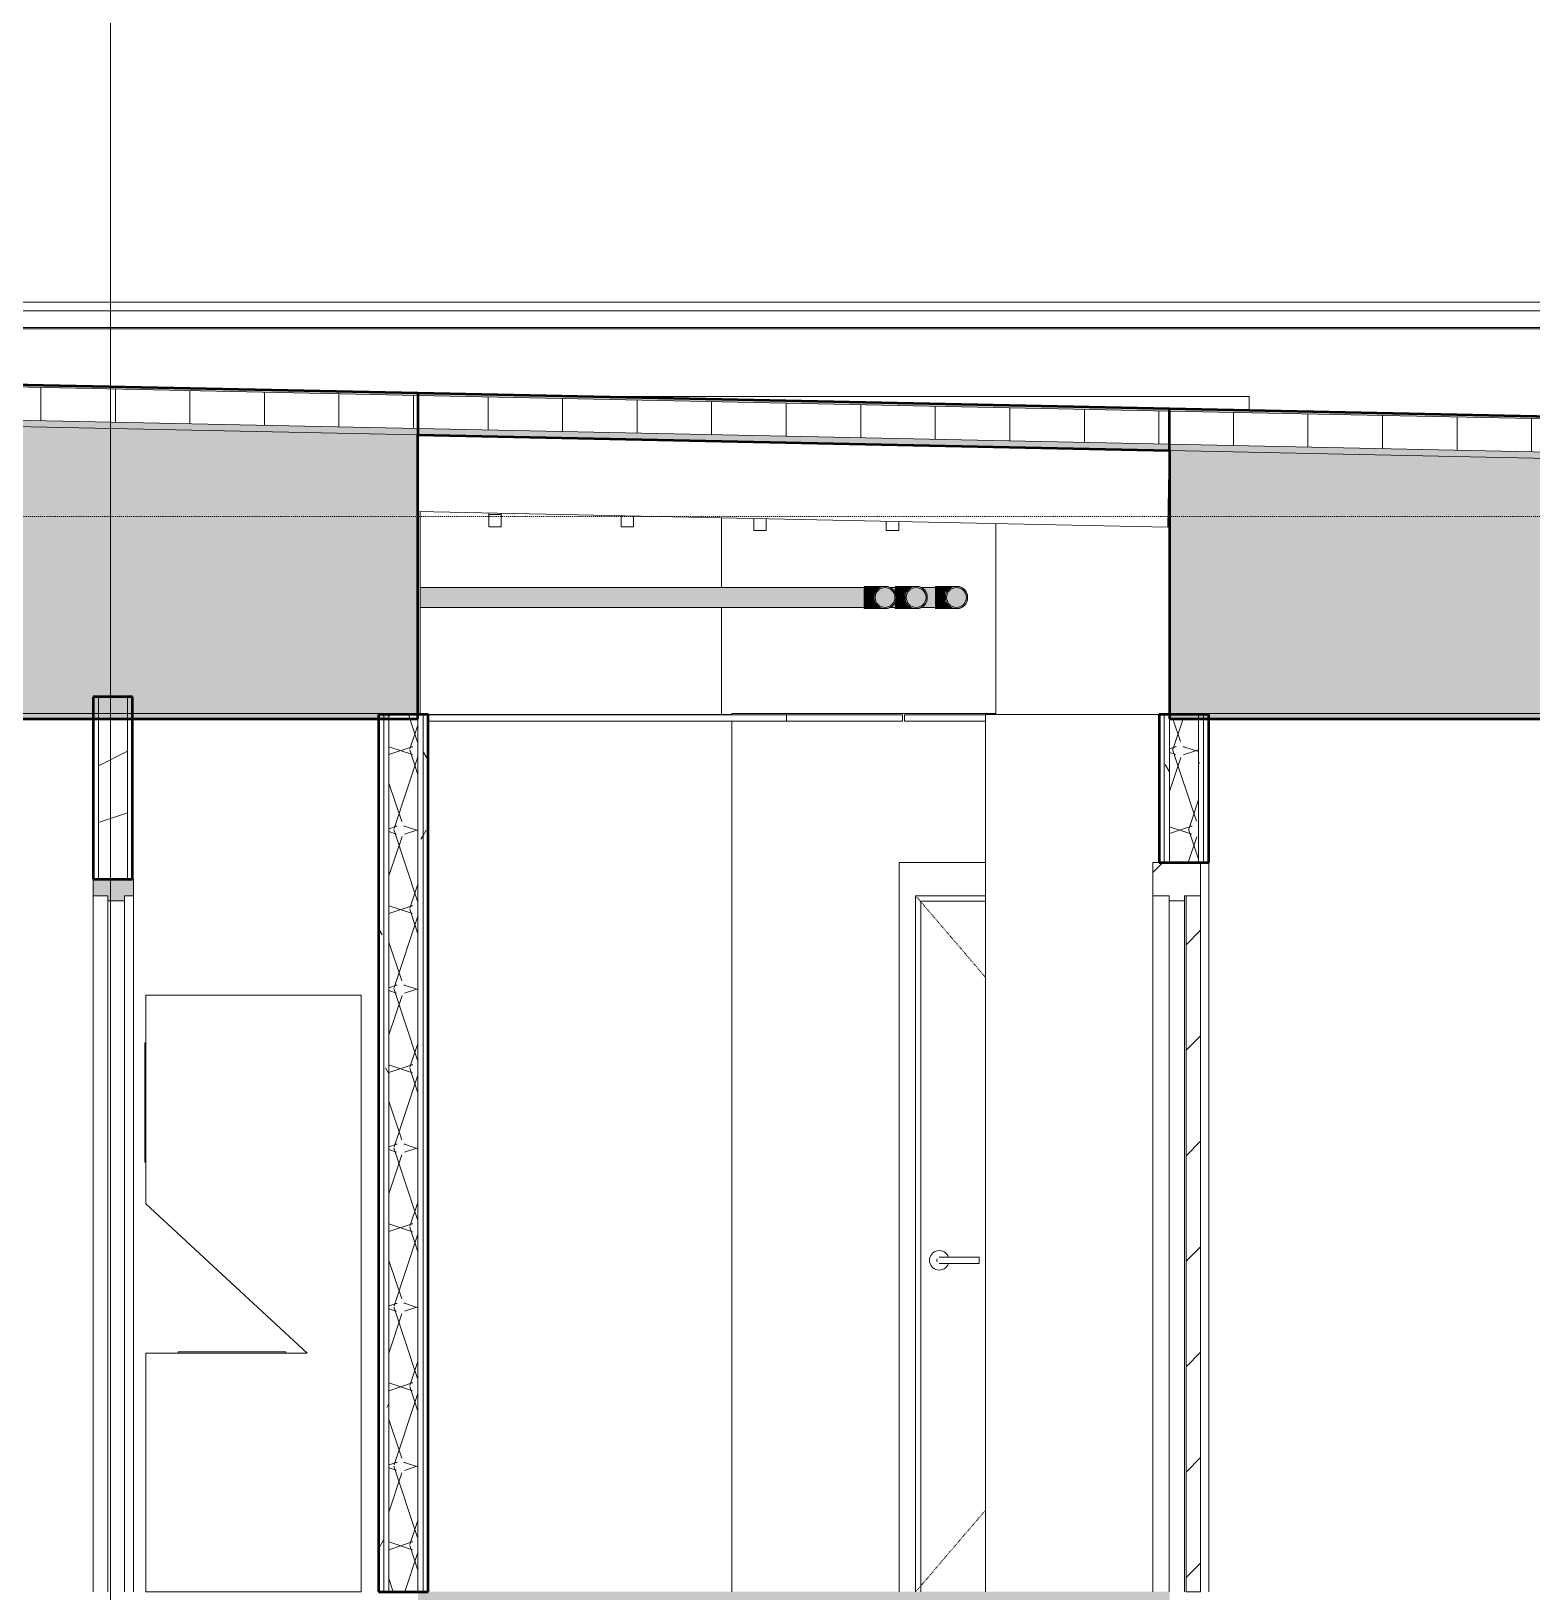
# Model space of a CAD drawing. Header units: inches. Extents: x 9610 to 15331, y -316 to 681.
# Drawn here: x 11601.4 to 11782.6, y 268 to 456.3 of the extents above; entities that cross this region are included whole.
import ezdxf

# ---------------------------------------------------------------- set-up
doc = ezdxf.new("R2010")
doc.units = ezdxf.units.IN
doc.header["$MEASUREMENT"] = 0
doc.linetypes.add('Aligning Line 1_8_', pattern=[0.25, 0.125, -0.125])
doc.linetypes.add('Dash 1_16_', pattern=[0.125, 0.0625, -0.0625])
for name, color, linetype, lineweight in [('0-1', 7, 'Continuous', 5), ('0-2', 55, 'Continuous', 9), ('A-CLNG-1', 135, 'Continuous', 13), ('A-DOOR-2', 10, 'Continuous', 20), ('A-DOOR-3', 50, 'Dash 1_16_', 9), ('A-DOOR-5', 50, 'Continuous', 9), ('A-DOOR-6', 31, 'Continuous', 9), ('A-DOOR-FRAM', 31, 'Continuous', 9), ('A-DOOR-FRAM-2', 10, 'Continuous', 20), ('A-DOOR-FRAM-3', 50, 'Continuous', 9), ('A-FLOR-1', 8, 'Continuous', 5), ('A-FLOR-4', 21, 'Continuous', 13), ('A-FLOR-5', 192, 'Continuous', 50), ('A-FLOR-6', 135, 'Continuous', 13), ('A-FLOR-MCUT', 51, 'Continuous', 13), ('A-FLOR-PATT-1', 8, 'Continuous', 9), ('A-ROOF', 132, 'Continuous', 13), ('A-ROOF-1', 252, 'Continuous', 13), ('A-ROOF-2', 31, 'Continuous', 5), ('A-ROOF-3', 132, 'Continuous', 50), ('A-ROOF-4', 135, 'Continuous', 13), ('A-ROOF-PATT-1', 132, 'Continuous', 9), ('A-WALL-1', 135, 'Continuous', 13), ('A-WALL-2', 7, 'Continuous', 50), ('A-WALL-3', 250, 'Continuous', 13), ('A-WALL-PATT-1', 253, 'Continuous', 9), ('A-WALL-PATT-2', 50, 'Continuous', 9), ('G-ANNO-SYMB', 111, 'Aligning Line 1_8_', 9), ('G-ANNO-SYMB-1', 111, 'Continuous', 9), ('I-WALL-1', 135, 'Continuous', 13), ('I-WALL-2', 7, 'Continuous', 50), ('P-PIPE-1', 55, 'Continuous', 9), ('P-PIPE-2', 8, 'Continuous', 5), ('P-PIPE-3', 94, 'Continuous', 9), ('P-SANR-FIXT-1', 55, 'Continuous', 9), ('S-BEAM-1', 55, 'Continuous', 9)]:
    doc.layers.add(name, color=color, linetype=linetype, lineweight=lineweight)
pattern_1 = [(0, (11008.554, 72), (30.72, 7.68), [1.267, -21.773, 1.267, -21.773, -122.88]), (0, (11008.554, 72), (30.72, 7.68), [-46.08, 1.267, -44.813, 1.267, -21.773, -53.76]), (0, (11008.554, 72), (30.72, 7.68), [-115.2, 1.267, -14.093, 1.267, -37.133]), (120, (11020.074, 75.84), (-22.011075, 22.7643), [1.267, -21.773, 1.267, -21.773, -122.88]), (120, (11020.074, 75.84), (-22.011075, 22.7643), [-46.08, 1.267, -44.813, 1.267, -21.773, -53.76]), (120, (11020.074, 75.84), (-22.011075, 22.7643), [-115.2, 1.267, -14.093, 1.267, -37.133]), (240, (11023.914, 91.2), (-8.708925, -30.4443), [1.267, -21.773, 1.267, -21.773, -122.88]), (240, (11023.914, 91.2), (-8.708925, -30.4443), [-46.08, 1.267, -44.813, 1.267, -21.773, -53.76]), (240, (11023.914, 91.2), (-8.708925, -30.4443), [-115.2, 1.267, -14.093, 1.267, -37.133])]
pattern_2 = [(161.57, (11009.034, 72.48), (-3.8399538, -1.54e-05), [0, -27.322, 3.034, 0]), (18.43, (11008.074, 72.48), (-3.8399538, 1.54e-05), [0, -27.322, 3.034, 0]), (108.43, (11009.034, 72.48), (1.919622, -9.6005246), [9.106, -21.25]), (71.57, (11008.074, 72.48), (1.919622, 9.6005246), [9.106, -21.25])]
pattern_3 = [(45, (11008.554, 72), (-6.36396, 6.36396), [])]
pattern_4 = [(0, (11008.554, 72), (0, 9), []), (90, (11008.554, 72), (-9, 6e-16), [])]

# ---------------------------------------------------------------- blocks, each defined once
blk = doc.blocks.new('Stacked Washer and Dryer - 26_x25_ - Private-1372850-BUILDING SECTION - EAST_WEST - LOOKING SOUTH2')
at = {"layer": 'P-SANR-FIXT-1'}
for p, q in [((11641.23, 340), (11615.23, 340)), ((11615.23, 340), (11615.23, 314.81)), ((11641.23, 268), (11641.23, 340)), ((11615.11, 334.25), (11615.11, 319.84)), ((11615.23, 334.25), (11615.11, 334.25)), ((11615.11, 319.84), (11615.23, 319.84)), ((11615.23, 314.81), (11634.73, 296.81)), ((11634.73, 296.81), (11615.23, 296.81)), ((11615.23, 296.81), (11615.23, 268)), ((11619.14, 296.94), (11632.14, 296.94)), ((11619.14, 296.94), (11619.14, 296.81)), ((11632.14, 296.94), (11632.14, 296.81)), ((11615.23, 268), (11641.23, 268))]:
    blk.add_line(p, q, dxfattribs=at)
blk = doc.blocks.new('Flush-Double-Door-Adj_swing-w_handle_2100 - 1_-8_ x 7_-0_-2080036-BUILDING SECTION - EAST_WEST - LOOKING SOUTH2')
at = {"layer": 'A-DOOR-6'}
blk.add_hatch(color=256, dxfattribs=at).paths.add_polyline_path([(11612.3, 351.38), (11612.65, 351.38), (11612.65, 352), (11613.77, 352), (11613.77, 354), (11608.9, 354), (11608.9, 352), (11610.65, 352), (11610.65, 351.38), (11611.2, 351.38)], flags=0)
for p, q in [((11613.77, 354), (11608.9, 354)), ((11608.9, 354), (11608.9, 352)), ((11613.77, 352), (11613.77, 354)), ((11608.9, 352), (11610.65, 352)), ((11608.9, 352), (11608.9, 268)), ((11610.65, 352), (11610.65, 351.38)), ((11610.65, 351.38), (11612.65, 351.38)), ((11610.65, 351.38), (11610.65, 268)), ((11612.65, 351.38), (11612.65, 352)), ((11612.65, 352), (11613.77, 352)), ((11612.65, 351.38), (11612.65, 268)), ((11613.77, 268), (11613.77, 352))]:
    blk.add_line(p, q, dxfattribs=at)
blk = doc.blocks.new('CTR - 1st Phase - Unit Layouts_rvt-1-BUILDING SECTION - EAST_WEST - LOOKING SOUTH2')
at = {"layer": 'A-WALL-PATT-1'}
h = blk.add_hatch(dxfattribs=at)
h.set_pattern_fill('FP_4', color=256, style=0, pattern_type=2)
h.set_pattern_definition([(216.87, (11014.952, 87.994), (47.980943, 31.987086), [7.997, -71.971]), (206.565, (11024.548, 83.196), (-15.993714, -15.99413), [17.881, -17.881]), (198.435, (11024.548, 75.199), (-31.98674, -15.99388), [10.115, -40.461])])
h.paths.add_polyline_path([(11609.52, 354), (11613.02, 354), (11613.02, 373.37), (11609.52, 373.37), (11609.52, 360.71)], flags=0)
at = {"layer": 'A-WALL-2'}
for p, q in [((11608.9, 376), (11608.9, 354)), ((11613.65, 376), (11608.9, 376)), ((11613.65, 354), (11613.65, 376)), ((11608.9, 354), (11613.65, 354))]:
    blk.add_line(p, q, dxfattribs=at)
at = {"layer": 'A-WALL-3'}
for p, q in [((11609.52, 354), (11609.52, 376)), ((11613.02, 354), (11613.02, 376))]:
    blk.add_line(p, q, dxfattribs=at)
at = {"layer": '0-2'}
for name in ['Flush-Double-Door-Adj_swing-w_handle_2100 - 1_-8_ x 7_-0_-2080036-BUILDING SECTION - EAST_WEST - LOOKING SOUTH2', 'Stacked Washer and Dryer - 26_x25_ - Private-1372850-BUILDING SECTION - EAST_WEST - LOOKING SOUTH2']:
    blk.add_blockref(name, (0, 0), dxfattribs=at)
blk = doc.blocks.new('HOLLOW METAL - UNIT DOOR-1758958-BUILDING SECTION - EAST_WEST - LOOKING SOUTH2')
at = {"layer": 'A-DOOR-FRAM'}
h = blk.add_hatch(dxfattribs=at)
h.set_pattern_fill('FP_14', color=256, style=0, pattern_type=2)
h.set_pattern_definition(pattern_3)
h.paths.add_polyline_path([(11738.78, 351.38), (11740.65, 351.38), (11740.65, 352), (11742.59, 352), (11742.59, 356), (11736.84, 356), (11736.84, 352), (11738.78, 352)], flags=0)
h = blk.add_hatch(dxfattribs=at)
h.set_pattern_fill('FP_14', color=256, style=0, pattern_type=2)
h.set_pattern_definition(pattern_3)
h.paths.add_polyline_path([(11742.59, 268), (11742.59, 352), (11740.84, 352), (11740.84, 268)], flags=0)
at = {"layer": 'A-DOOR-2'}
for p, q in [((11740.84, 352), (11740.84, 268)), ((11742.59, 352), (11740.84, 352)), ((11742.59, 268), (11742.59, 352)), ((11740.84, 268), (11742.59, 268))]:
    blk.add_line(p, q, dxfattribs=at)
at = {"layer": 'A-DOOR-FRAM-2'}
for p, q in [((11742.59, 356), (11736.84, 356)), ((11736.84, 356), (11736.84, 352)), ((11742.59, 352), (11742.59, 356)), ((11736.84, 352), (11738.78, 352)), ((11738.78, 352), (11738.78, 351.38)), ((11738.78, 351.38), (11740.65, 351.38)), ((11740.65, 351.38), (11740.65, 352)), ((11740.65, 352), (11742.59, 352))]:
    blk.add_line(p, q, dxfattribs=at)
at = {"layer": 'A-DOOR-FRAM-3'}
for p, q in [((11736.84, 268), (11736.84, 352)), ((11738.78, 268), (11738.78, 351.38)), ((11740.65, 268), (11740.65, 351.38))]:
    blk.add_line(p, q, dxfattribs=at)
blk = doc.blocks.new('HOLLOW METAL - UNIT DOOR-2058696-BUILDING SECTION - EAST_WEST - LOOKING SOUTH2')
at = {"layer": 'A-DOOR-3'}
for p, q in [((11708.19, 352), (11716.64, 342.14)), ((11716.64, 277.86), (11708.19, 268))]:
    blk.add_line(p, q, dxfattribs=at)
at = {"layer": 'A-DOOR-5'}
for p, q in [((11715.87, 308.39), (11711.73, 308.39)), ((11711.73, 307.61), (11715.87, 307.61)), ((11715.87, 308.39), (11715.87, 308)), ((11715.87, 308), (11715.87, 307.61))]:
    blk.add_line(p, q, dxfattribs=at)
at = {"layer": 'A-DOOR-5', "flags": 128}
for points in [[(11711.73, 308.39), (11711.71, 308.39), (11711.69, 308.39), (11711.66, 308.39), (11711.64, 308.39), (11711.62, 308.39), (11711.59, 308.39), (11711.57, 308.39), (11711.55, 308.39), (11711.53, 308.39), (11711.5, 308.39), (11711.48, 308.39), (11711.46, 308.39), (11711.44, 308.39), (11711.42, 308.39), (11711.4, 308.39), (11711.38, 308.39), (11711.36, 308.39), (11711.34, 308.39), (11711.33, 308.39), (11711.31, 308.39), (11711.29, 308.39), (11711.28, 308.39), (11711.26, 308.39), (11711.25, 308.39), (11711.24, 308.39), (11711.22, 308.39), (11711.21, 308.39), (11711.2, 308.39), (11711.19, 308.39), (11711.18, 308.39), (11711.17, 308.39), (11711.17, 308.39), (11711.16, 308.39), (11711.16, 308.39), (11711.15, 308.39), (11711.15, 308.39), (11711.14, 308.39), (11711.14, 308.39), (11711.14, 308.39)], [(11711.14, 307.61), (11711.14, 307.61), (11711.14, 307.61), (11711.15, 307.61), (11711.15, 307.61), (11711.15, 307.61), (11711.16, 307.61), (11711.17, 307.61), (11711.17, 307.61), (11711.18, 307.61), (11711.19, 307.61), (11711.2, 307.61), (11711.21, 307.61), (11711.22, 307.61), (11711.23, 307.61), (11711.25, 307.61), (11711.26, 307.61), (11711.27, 307.61), (11711.29, 307.61), (11711.31, 307.61), (11711.32, 307.61), (11711.34, 307.61), (11711.36, 307.61), (11711.38, 307.61), (11711.39, 307.61), (11711.41, 307.61), (11711.43, 307.61), (11711.45, 307.61), (11711.48, 307.61), (11711.5, 307.61), (11711.52, 307.61), (11711.54, 307.61), (11711.56, 307.61), (11711.59, 307.61), (11711.61, 307.61), (11711.63, 307.61), (11711.66, 307.61), (11711.68, 307.61), (11711.7, 307.61), (11711.73, 307.61), (11711.73, 307.61)]]:
    blk.add_lwpolyline(points, dxfattribs=at)
at = {"layer": 'A-DOOR-5'}
for centre, radius, start, end in [((11711.04, 308), 1.18, 19.6343, 180), ((11711.04, 308), 1.18, 180, 340.4367), ((11711.14, 308), 0.394, 150, 180), ((11711.14, 308), 0.394, 180, 210), ((11711.14, 308), 0.394, 90, 105), ((11711.14, 308), 0.394, 255, 270)]:
    blk.add_arc(centre, radius, start, end, dxfattribs=at)
at = {"layer": 'A-DOOR-FRAM-3'}
for p, q in [((11708.19, 352), (11716.64, 352)), ((11708.19, 268), (11708.19, 352)), ((11708.81, 351.37), (11716.64, 351.37)), ((11708.81, 268), (11708.81, 351.37))]:
    blk.add_line(p, q, dxfattribs=at)
blk = doc.blocks.new('Elbow - PVC - Sch 40 - Standard-V25-BUILDING SECTION - EAST_WEST - LOOKING SOUTH2')
at = {"layer": 'P-PIPE-1'}
for points in [[(11711.08, 388), (11711.74, 388), (11711.74, 389.34), (11710.59, 389.34), (11710.59, 388)], [(11710.59, 386.66), (11711.74, 386.7), (11711.74, 388), (11710.59, 388), (11710.59, 386.7)], [(11711.77, 388), (11711.88, 388.49), (11711.97, 388.69), (11712.28, 389.04), (11712.5, 389.19), (11712.67, 389.3), (11712.69, 389.34), (11711.74, 389.3), (11711.77, 388.01)], [(11711.74, 386.66), (11712.53, 386.69), (11712.55, 386.71), (11712.69, 386.73), (11712.36, 386.9), (11712.07, 387.18), (11711.92, 387.41), (11711.82, 387.69), (11711.77, 387.99), (11711.74, 386.97), (11711.74, 386.7)]]:
    blk.add_hatch(color=256, dxfattribs=at).paths.add_polyline_path(points, flags=0)
h = blk.add_hatch(color=256, dxfattribs=at)
h.paths.add_polyline_path([(11713.12, 386.66), (11713.47, 386.7), (11713.81, 386.85), (11714.16, 387.16), (11714.32, 387.41), (11714.42, 387.69), (11714.46, 388), (11714.42, 388.35), (11714.27, 388.69), (11713.96, 389.04), (11713.71, 389.2), (11713.43, 389.3), (11713.01, 389.33), (11712.77, 389.3), (11712.43, 389.15), (11712.08, 388.84), (11711.92, 388.59), (11711.81, 388.27), (11711.78, 387.99), (11711.82, 387.65), (11711.97, 387.31), (11712.28, 386.96), (11712.53, 386.8), (11712.81, 386.7)], flags=0)
h.paths.add_polyline_path([(11713.12, 386.81), (11712.81, 386.85), (11712.42, 387.05), (11712.22, 387.24), (11712.09, 387.41), (11711.97, 387.69), (11711.93, 388), (11711.97, 388.31), (11712.09, 388.59), (11712.28, 388.84), (11712.64, 389.08), (11712.94, 389.16), (11713.12, 389.19), (11713.43, 389.15), (11713.82, 388.95), (11713.96, 388.84), (11714.15, 388.59), (11714.28, 388.18), (11714.31, 388), (11714.27, 387.69), (11714.07, 387.3), (11713.96, 387.16), (11713.71, 386.97), (11713.3, 386.84), (11713.16, 386.82)], flags=0)
for p, q in [((11711.74, 389.34), (11710.59, 389.34)), ((11710.59, 388), (11710.59, 389.34)), ((11710.59, 386.66), (11710.59, 388)), ((11710.59, 386.66), (11711.74, 386.66))]:
    blk.add_line(p, q, dxfattribs=at)
at = {"layer": 'P-PIPE-1', "flags": 128}
for points in [[(11711.74, 389.34), (11711.8, 389.34), (11711.85, 389.34), (11711.91, 389.34), (11711.96, 389.34), (11712.02, 389.34), (11712.07, 389.34), (11712.12, 389.34), (11712.18, 389.34), (11712.23, 389.34), (11712.28, 389.34), (11712.33, 389.34), (11712.38, 389.34), (11712.43, 389.34), (11712.48, 389.34), (11712.52, 389.34), (11712.57, 389.34), (11712.61, 389.34), (11712.65, 389.34), (11712.69, 389.34), (11712.73, 389.34), (11712.77, 389.34), (11712.8, 389.34), (11712.84, 389.34), (11712.87, 389.34), (11712.9, 389.34), (11712.93, 389.34), (11712.96, 389.34), (11712.98, 389.34), (11713.01, 389.34), (11713.03, 389.34), (11713.05, 389.34), (11713.06, 389.34), (11713.08, 389.34), (11713.09, 389.34), (11713.1, 389.34), (11713.11, 389.34), (11713.11, 389.34), (11713.12, 389.34), (11713.12, 389.34)], [(11713.12, 389.34), (11713.17, 389.34), (11713.23, 389.34), (11713.28, 389.33), (11713.33, 389.33), (11713.39, 389.32), (11713.44, 389.31), (11713.49, 389.29), (11713.54, 389.28), (11713.59, 389.26), (11713.64, 389.24), (11713.69, 389.22), (11713.74, 389.19), (11713.79, 389.17), (11713.83, 389.14), (11713.88, 389.11), (11713.92, 389.08), (11713.97, 389.05), (11714.01, 389.01), (11714.05, 388.97), (11714.08, 388.94), (11714.12, 388.9), (11714.16, 388.86), (11714.19, 388.81), (11714.22, 388.77), (11714.25, 388.73), (11714.28, 388.68), (11714.31, 388.63), (11714.33, 388.59), (11714.35, 388.54), (11714.37, 388.49), (11714.39, 388.44), (11714.41, 388.39), (11714.42, 388.33), (11714.43, 388.28), (11714.44, 388.23), (11714.45, 388.18), (11714.46, 388.12), (11714.46, 388.07), (11714.46, 388.01), (11714.46, 388)], [(11714.46, 388), (11714.46, 387.95), (11714.46, 387.89), (11714.45, 387.84), (11714.45, 387.79), (11714.44, 387.73), (11714.43, 387.68), (11714.41, 387.63), (11714.4, 387.58), (11714.38, 387.53), (11714.36, 387.48), (11714.34, 387.43), (11714.31, 387.38), (11714.29, 387.33), (11714.26, 387.29), (11714.23, 387.24), (11714.2, 387.2), (11714.16, 387.15), (11714.13, 387.11), (11714.09, 387.07), (11714.06, 387.04), (11714.02, 387), (11713.98, 386.96), (11713.93, 386.93), (11713.89, 386.9), (11713.85, 386.87), (11713.8, 386.84), (11713.75, 386.81), (11713.71, 386.79), (11713.66, 386.77), (11713.61, 386.75), (11713.56, 386.73), (11713.51, 386.71), (11713.45, 386.7), (11713.4, 386.69), (11713.35, 386.68), (11713.3, 386.67), (11713.24, 386.66), (11713.19, 386.66), (11713.13, 386.66), (11713.12, 386.66)], [(11713.12, 386.66), (11713.12, 386.66), (11713.12, 386.66), (11713.11, 386.66), (11713.1, 386.66), (11713.09, 386.66), (11713.08, 386.66), (11713.07, 386.66), (11713.05, 386.66), (11713.03, 386.66), (11713.01, 386.66), (11712.99, 386.66), (11712.96, 386.66), (11712.94, 386.66), (11712.91, 386.66), (11712.88, 386.66), (11712.85, 386.66), (11712.81, 386.66), (11712.78, 386.66), (11712.74, 386.66), (11712.7, 386.66), (11712.66, 386.66), (11712.62, 386.66), (11712.58, 386.66), (11712.53, 386.66), (11712.49, 386.66), (11712.44, 386.66), (11712.39, 386.66), (11712.34, 386.66), (11712.29, 386.66), (11712.24, 386.66), (11712.19, 386.66), (11712.14, 386.66), (11712.09, 386.66), (11712.03, 386.66), (11711.98, 386.66), (11711.92, 386.66), (11711.87, 386.66), (11711.81, 386.66), (11711.76, 386.66), (11711.74, 386.66)]]:
    blk.add_lwpolyline(points, dxfattribs=at)
at = {"layer": 'P-PIPE-1'}
for start, end in [(0, 180), (180, 0)]:
    blk.add_arc((11713.12, 388), 1.34, start, end, dxfattribs=at)
blk = doc.blocks.new('Elbow - PVC - Sch 40 - Standard-V26-BUILDING SECTION - EAST_WEST - LOOKING SOUTH2')
at = {"layer": 'P-PIPE-1'}
for points in [[(11706.21, 388), (11706.87, 388), (11706.87, 389.34), (11705.72, 389.34), (11705.72, 388.52), (11705.8, 388.27), (11705.83, 388)], [(11705.72, 386.66), (11706.87, 386.7), (11706.87, 388), (11705.83, 388), (11705.79, 387.65), (11705.72, 387.41), (11705.72, 386.7)], [(11706.89, 388), (11707.01, 388.49), (11707.1, 388.69), (11707.41, 389.04), (11707.63, 389.19), (11707.8, 389.3), (11707.82, 389.34), (11706.87, 389.3), (11706.89, 388.01)], [(11706.87, 386.66), (11707.65, 386.69), (11707.67, 386.71), (11707.82, 386.73), (11707.49, 386.9), (11707.2, 387.18), (11707.05, 387.41), (11706.94, 387.69), (11706.89, 387.99), (11706.87, 386.97), (11706.87, 386.7)]]:
    blk.add_hatch(color=256, dxfattribs=at).paths.add_polyline_path(points, flags=0)
h = blk.add_hatch(color=256, dxfattribs=at)
h.paths.add_polyline_path([(11708.25, 386.66), (11708.6, 386.7), (11708.94, 386.85), (11709.28, 387.16), (11709.44, 387.41), (11709.55, 387.69), (11709.59, 388), (11709.55, 388.35), (11709.39, 388.69), (11709.09, 389.04), (11708.84, 389.2), (11708.56, 389.3), (11708.14, 389.33), (11707.9, 389.3), (11707.55, 389.15), (11707.21, 388.84), (11707.05, 388.59), (11706.94, 388.27), (11706.91, 387.99), (11706.95, 387.65), (11707.1, 387.31), (11707.41, 386.96), (11707.65, 386.8), (11707.94, 386.7)], flags=0)
h.paths.add_polyline_path([(11708.25, 386.81), (11707.94, 386.85), (11707.55, 387.05), (11707.35, 387.24), (11707.22, 387.41), (11707.1, 387.69), (11707.06, 388), (11707.1, 388.31), (11707.22, 388.59), (11707.41, 388.84), (11707.77, 389.08), (11708.07, 389.16), (11708.25, 389.19), (11708.56, 389.15), (11708.95, 388.95), (11709.09, 388.84), (11709.28, 388.59), (11709.41, 388.18), (11709.44, 388), (11709.39, 387.69), (11709.2, 387.3), (11709.09, 387.16), (11708.84, 386.97), (11708.43, 386.84), (11708.25, 386.81)], flags=0)
for p, q in [((11706.87, 389.34), (11705.72, 389.34)), ((11705.72, 388.53), (11705.72, 389.34)), ((11705.72, 386.66), (11705.72, 387.47)), ((11705.72, 386.66), (11706.87, 386.66))]:
    blk.add_line(p, q, dxfattribs=at)
at = {"layer": 'P-PIPE-1', "flags": 128}
for points in [[(11706.87, 389.34), (11706.93, 389.34), (11706.98, 389.34), (11707.04, 389.34), (11707.09, 389.34), (11707.15, 389.34), (11707.2, 389.34), (11707.25, 389.34), (11707.31, 389.34), (11707.36, 389.34), (11707.41, 389.34), (11707.46, 389.34), (11707.51, 389.34), (11707.56, 389.34), (11707.6, 389.34), (11707.65, 389.34), (11707.69, 389.34), (11707.74, 389.34), (11707.78, 389.34), (11707.82, 389.34), (11707.86, 389.34), (11707.9, 389.34), (11707.93, 389.34), (11707.97, 389.34), (11708, 389.34), (11708.03, 389.34), (11708.06, 389.34), (11708.09, 389.34), (11708.11, 389.34), (11708.13, 389.34), (11708.15, 389.34), (11708.17, 389.34), (11708.19, 389.34), (11708.2, 389.34), (11708.22, 389.34), (11708.23, 389.34), (11708.24, 389.34), (11708.24, 389.34), (11708.25, 389.34), (11708.25, 389.34)], [(11708.25, 389.34), (11708.3, 389.34), (11708.36, 389.34), (11708.41, 389.33), (11708.46, 389.33), (11708.51, 389.32), (11708.57, 389.31), (11708.62, 389.29), (11708.67, 389.28), (11708.72, 389.26), (11708.77, 389.24), (11708.82, 389.22), (11708.87, 389.19), (11708.92, 389.17), (11708.96, 389.14), (11709.01, 389.11), (11709.05, 389.08), (11709.09, 389.05), (11709.13, 389.01), (11709.17, 388.97), (11709.21, 388.94), (11709.25, 388.9), (11709.28, 388.86), (11709.32, 388.81), (11709.35, 388.77), (11709.38, 388.73), (11709.41, 388.68), (11709.43, 388.63), (11709.46, 388.59), (11709.48, 388.54), (11709.5, 388.49), (11709.52, 388.44), (11709.54, 388.39), (11709.55, 388.33), (11709.56, 388.28), (11709.57, 388.23), (11709.58, 388.18), (11709.59, 388.12), (11709.59, 388.07), (11709.59, 388.01), (11709.59, 388)], [(11709.59, 388), (11709.59, 387.95), (11709.59, 387.89), (11709.58, 387.84), (11709.57, 387.79), (11709.57, 387.73), (11709.55, 387.68), (11709.54, 387.63), (11709.52, 387.58), (11709.51, 387.53), (11709.49, 387.48), (11709.46, 387.43), (11709.44, 387.38), (11709.41, 387.33), (11709.39, 387.29), (11709.36, 387.24), (11709.33, 387.2), (11709.29, 387.15), (11709.26, 387.11), (11709.22, 387.07), (11709.18, 387.04), (11709.15, 387), (11709.1, 386.96), (11709.06, 386.93), (11709.02, 386.9), (11708.97, 386.87), (11708.93, 386.84), (11708.88, 386.81), (11708.83, 386.79), (11708.78, 386.77), (11708.73, 386.75), (11708.68, 386.73), (11708.63, 386.71), (11708.58, 386.7), (11708.53, 386.69), (11708.48, 386.68), (11708.42, 386.67), (11708.37, 386.66), (11708.32, 386.66), (11708.26, 386.66), (11708.25, 386.66)], [(11708.25, 386.66), (11708.25, 386.66), (11708.24, 386.66), (11708.24, 386.66), (11708.23, 386.66), (11708.22, 386.66), (11708.21, 386.66), (11708.19, 386.66), (11708.18, 386.66), (11708.16, 386.66), (11708.14, 386.66), (11708.12, 386.66), (11708.09, 386.66), (11708.07, 386.66), (11708.04, 386.66), (11708.01, 386.66), (11707.98, 386.66), (11707.94, 386.66), (11707.91, 386.66), (11707.87, 386.66), (11707.83, 386.66), (11707.79, 386.66), (11707.75, 386.66), (11707.71, 386.66), (11707.66, 386.66), (11707.62, 386.66), (11707.57, 386.66), (11707.52, 386.66), (11707.47, 386.66), (11707.42, 386.66), (11707.37, 386.66), (11707.32, 386.66), (11707.27, 386.66), (11707.21, 386.66), (11707.16, 386.66), (11707.11, 386.66), (11707.05, 386.66), (11707, 386.66), (11706.94, 386.66), (11706.89, 386.66), (11706.87, 386.66)]]:
    blk.add_lwpolyline(points, dxfattribs=at)
at = {"layer": 'P-PIPE-1'}
for start, end in [(0, 180), (180, 0)]:
    blk.add_arc((11708.25, 388), 1.34, start, end, dxfattribs=at)
blk = doc.blocks.new('Dimension Lumber - 2x10-V29-BUILDING SECTION - EAST_WEST - LOOKING SOUTH2')
at = {"layer": 'S-BEAM-1'}
for p, q in [((11656.64, 398.21), (11656.64, 398.02)), ((11656.64, 398.02), (11658.14, 398.02)), ((11656.64, 396.53), (11656.64, 398.02)), ((11658.14, 398.02), (11658.14, 398.17)), ((11658.14, 396.53), (11658.14, 398.02)), ((11658.14, 396.53), (11656.64, 396.53))]:
    blk.add_line(p, q, dxfattribs=at)
blk = doc.blocks.new('Dimension Lumber - 2x10-V30-BUILDING SECTION - EAST_WEST - LOOKING SOUTH2')
at = {"layer": 'S-BEAM-1'}
for p, q in [((11672.64, 396.53), (11672.64, 397.87)), ((11674.14, 396.53), (11674.14, 397.84)), ((11674.14, 396.53), (11672.64, 396.53))]:
    blk.add_line(p, q, dxfattribs=at)
blk = doc.blocks.new('Dimension Lumber - 2x10-V31-BUILDING SECTION - EAST_WEST - LOOKING SOUTH2')
at = {"layer": 'S-BEAM-1'}
for p, q in [((11688.64, 396.09), (11688.64, 397.54)), ((11690.14, 396.09), (11690.14, 397.51)), ((11690.14, 396.09), (11688.64, 396.09))]:
    blk.add_line(p, q, dxfattribs=at)
blk = doc.blocks.new('Dimension Lumber - 2x10-V32-BUILDING SECTION - EAST_WEST - LOOKING SOUTH2')
at = {"layer": 'S-BEAM-1'}
for p, q in [((11704.64, 396.09), (11704.64, 397.21)), ((11706.14, 396.09), (11704.64, 396.09)), ((11706.14, 396.09), (11706.14, 397.17))]:
    blk.add_line(p, q, dxfattribs=at)
blk = doc.blocks.new('Dimension Lumber - 2x10-V33-BUILDING SECTION - EAST_WEST - LOOKING SOUTH2')
at = {"layer": 'S-BEAM-1'}
for p, q in [((11648.09, 407.64), (11738.81, 405.75)), ((11738.81, 405.75), (11738.62, 396.5)), ((11648.09, 398.38), (11738.62, 396.5))]:
    blk.add_line(p, q, dxfattribs=at)
blk = doc.blocks.new('CTR - 1st Phase - Common Walls_rvt-1-BUILDING SECTION - EAST_WEST - LOOKING SOUTH2')
at = {"layer": 'A-WALL-PATT-1'}
h = blk.add_hatch(dxfattribs=at)
h.set_pattern_fill('FP_5', color=256, style=0, pattern_type=2)
h.set_pattern_definition(pattern_2)
h.paths.add_polyline_path([(11644.59, 268), (11648.09, 268), (11648.09, 373.87), (11644.59, 373.87), (11644.59, 305.06)], flags=0)
h = blk.add_hatch(dxfattribs=at)
h.set_pattern_fill('FP_5', color=256, style=0, pattern_type=2)
h.set_pattern_definition(pattern_2)
h.paths.add_polyline_path([(11742.34, 356), (11742.34, 373.37), (11738.84, 373.37), (11738.84, 356)], flags=0)
at = {"layer": 'A-WALL-PATT-2'}
h = blk.add_hatch(dxfattribs=at)
h.set_pattern_fill('FP_1', color=256, style=0, pattern_type=2)
h.set_pattern_definition(pattern_1)
h.paths.add_polyline_path([(11643.96, 268), (11643.96, 373.37), (11643.34, 373.37), (11643.34, 268)], flags=0)
h = blk.add_hatch(dxfattribs=at)
h.set_pattern_fill('FP_1', color=256, style=0, pattern_type=2)
h.set_pattern_definition(pattern_1)
h.paths.add_polyline_path([(11643.96, 268), (11644.59, 268), (11644.59, 373.37), (11643.96, 373.37), (11643.96, 268.9)], flags=0)
h = blk.add_hatch(dxfattribs=at)
h.set_pattern_fill('FP_1', color=256, style=0, pattern_type=2)
h.set_pattern_definition(pattern_1)
h.paths.add_polyline_path([(11648.71, 268), (11648.71, 373.87), (11648.09, 373.87), (11648.09, 268), (11648.36, 268)], flags=0)
h = blk.add_hatch(dxfattribs=at)
h.set_pattern_fill('FP_1', color=256, style=0, pattern_type=2)
h.set_pattern_definition(pattern_1)
h.paths.add_polyline_path([(11649.34, 268), (11649.34, 373.87), (11648.71, 373.87), (11648.71, 268)], flags=0)
h = blk.add_hatch(dxfattribs=at)
h.set_pattern_fill('FP_1', color=256, style=0, pattern_type=2)
h.set_pattern_definition(pattern_1)
h.paths.add_polyline_path([(11738.21, 356), (11738.84, 356), (11738.84, 373.87), (11738.21, 373.87), (11738.21, 370.06)], flags=0)
h = blk.add_hatch(dxfattribs=at)
h.set_pattern_fill('FP_1', color=256, style=0, pattern_type=2)
h.set_pattern_definition(pattern_1)
h.paths.add_polyline_path([(11742.34, 356), (11742.96, 356), (11742.96, 373.37), (11742.34, 373.37), (11742.34, 371.63)], flags=0)
at = {"layer": 'P-PIPE-1'}
for points in [[(11704.49, 386.81), (11704.8, 386.85), (11705.16, 387.03), (11705.41, 387.27), (11705.52, 387.41), (11705.65, 387.82), (11705.68, 388), (11705.61, 388.36), (11705.44, 388.7), (11705.33, 388.84), (11705.08, 389.03), (11704.8, 389.15), (11704.45, 389.18), (11704.09, 389.11), (11703.88, 389.02), (11703.65, 388.84), (11703.46, 388.59), (11703.34, 388.27), (11703.32, 387.87), (11703.34, 387.69), (11703.46, 387.41), (11703.65, 387.16), (11703.9, 386.97), (11704.31, 386.84), (11704.49, 386.81)], [(11708.25, 386.81), (11708.56, 386.85), (11708.92, 387.03), (11709.17, 387.27), (11709.28, 387.41), (11709.41, 387.82), (11709.44, 388), (11709.37, 388.36), (11709.2, 388.7), (11709.09, 388.84), (11708.84, 389.03), (11708.55, 389.15), (11708.2, 389.18), (11707.85, 389.11), (11707.58, 388.97), (11707.41, 388.84), (11707.22, 388.59), (11707.1, 388.27), (11707.08, 387.87), (11707.1, 387.69), (11707.22, 387.41), (11707.41, 387.16), (11707.65, 386.97), (11708.07, 386.84), (11708.25, 386.81)], [(11713.12, 386.81), (11713.43, 386.85), (11713.79, 387.03), (11714.04, 387.27), (11714.15, 387.41), (11714.28, 387.82), (11714.31, 388), (11714.24, 388.36), (11714.07, 388.7), (11713.96, 388.84), (11713.71, 389.03), (11713.3, 389.16), (11713.08, 389.18), (11712.72, 389.11), (11712.45, 388.97), (11712.28, 388.84), (11712.09, 388.59), (11711.97, 388.27), (11711.95, 387.87), (11711.97, 387.69), (11712.09, 387.41), (11712.28, 387.16), (11712.53, 386.97), (11712.81, 386.85)]]:
    blk.add_hatch(color=256, dxfattribs=at).paths.add_polyline_path(points, flags=0)
at = {"layer": 'P-PIPE-2'}
h = blk.add_hatch(color=256, dxfattribs=at)
h.paths.add_polyline_path([(10399.19, 388), (10399.16, 388.06), (10399.17, 388)], flags=0)
h.paths.add_polyline_path([(11709.93, 388), (11710.59, 388), (11710.59, 389.19), (11708.94, 389.15), (11709.28, 388.84), (11709.44, 388.59), (11709.56, 388.27), (11709.59, 388)], flags=0)
h.paths.add_polyline_path([(11706.87, 388), (11706.89, 388.01), (11706.87, 388.14)], flags=0)
h.paths.add_polyline_path([(10396.22, 388), (10396.47, 388), (10396.52, 388.35), (10396.67, 388.69), (10396.98, 389.04), (10397.15, 389.19), (10396.22, 389.15), (10396.22, 388)], flags=0)
h.paths.add_polyline_path([(11707.22, 388.89), (11707.47, 389.13), (11707.22, 388.89)], flags=0)
h = blk.add_hatch(color=256, dxfattribs=at)
h.paths.add_polyline_path([(10396.22, 386.81), (10397.12, 386.85), (10396.78, 387.16), (10396.62, 387.41), (10396.51, 387.69), (10396.47, 388), (10396.22, 388), (10396.22, 386.84)], flags=0)
h.paths.add_polyline_path([(11708.89, 386.81), (11710.59, 386.85), (11710.59, 388), (11709.59, 388), (11709.5, 387.55), (11709.39, 387.31), (11709.09, 386.96), (11708.86, 386.81)], flags=0)
h.paths.add_polyline_path([(10399.19, 387.65), (10399.16, 388), (10399.18, 387.87), (10399.19, 387.69)], flags=0)
h = blk.add_hatch(color=256, dxfattribs=at)
h.paths.add_polyline_path([(10400.35, 388), (10400.72, 388), (10400.76, 388.35), (10400.91, 388.69), (10401.21, 389.03), (10401.39, 389.19), (10400.35, 389.15), (10400.35, 388)], flags=0)
h.paths.add_polyline_path([(10403.41, 388), (10403.44, 388), (10403.4, 388.06), (10403.4, 388)], flags=0)
h.paths.add_polyline_path([(11705.72, 388.52), (11705.72, 389.19), (11705.18, 389.15), (11705.53, 388.84), (11705.69, 388.59)], flags=0)
h.paths.add_polyline_path([(11703.46, 388.89), (11703.71, 389.13), (11703.46, 388.89)], flags=0)
h = blk.add_hatch(color=256, dxfattribs=at)
h.paths.add_polyline_path([(10400.35, 386.81), (10401.37, 386.85), (10401.03, 387.16), (10400.86, 387.41), (10400.76, 387.69), (10400.72, 388), (10400.35, 388), (10400.35, 386.84)], flags=0)
h.paths.add_polyline_path([(11705.72, 386.81), (11705.69, 387.41), (11705.64, 387.31), (11705.33, 386.96), (11705.16, 386.81), (11705.44, 386.81)], flags=0)
h.paths.add_polyline_path([(10403.36, 387.65), (10403.42, 387.87), (10403.4, 388), (10403.36, 387.69)], flags=0)
h = blk.add_hatch(color=256, dxfattribs=at)
h.paths.add_polyline_path([(10404.59, 388), (10450.41, 388.01), (10450.41, 389.19), (10404.59, 389.15), (10404.59, 388)], flags=0)
h.paths.add_polyline_path([(11682.35, 388), (11701.96, 388), (11701.96, 389.19), (11648.36, 389.15), (11648.36, 388), (11671.59, 388)], flags=0)
h = blk.add_hatch(color=256, dxfattribs=at)
h.paths.add_polyline_path([(10404.59, 386.81), (10450.41, 386.85), (10450.41, 388), (10404.59, 388), (10404.59, 386.84)], flags=0)
h.paths.add_polyline_path([(11648.36, 386.81), (11701.96, 386.85), (11701.96, 388), (11648.36, 388), (11648.36, 386.81)], flags=0)
at = {"layer": 'A-CLNG-1'}
for p, q in [((11649.34, 373.82), (11692.59, 373.82)), ((11692.59, 373.07), (11649.34, 373.07)), ((11692.59, 373.82), (11692.59, 373.07)), ((11692.59, 373.82), (11706.61, 373.82)), ((11706.61, 373.07), (11692.59, 373.07)), ((11706.61, 373.82), (11706.61, 373.07)), ((11706.86, 373.82), (11716.64, 373.82)), ((11706.86, 373.82), (11706.86, 373.07)), ((11716.64, 373.07), (11706.86, 373.07))]:
    blk.add_line(p, q, dxfattribs=at)
at = {"layer": 'A-WALL-3'}
for p, q in [((11643.96, 373.87), (11643.96, 268)), ((11644.59, 373.87), (11644.59, 268)), ((11648.09, 373.87), (11648.09, 268)), ((11648.71, 373.87), (11648.71, 268)), ((11738.21, 356), (11738.21, 373.87)), ((11738.84, 356), (11738.84, 373.87)), ((11742.34, 356), (11742.34, 373.87)), ((11742.96, 356), (11742.96, 373.87))]:
    blk.add_line(p, q, dxfattribs=at)
at = {"layer": 'I-WALL-1'}
for p, q in [((11685.99, 373.87), (11649.34, 373.87)), ((11717.89, 374), (11685.99, 374)), ((11685.99, 374), (11685.99, 373.87)), ((11685.99, 373.82), (11685.99, 373.87)), ((11685.99, 268), (11685.99, 373.07)), ((11716.64, 268), (11716.64, 373.87)), ((11716.64, 373.87), (11722.64, 373.87)), ((11737.59, 373.87), (11722.64, 373.87)), ((11706.19, 268), (11706.19, 356)), ((11706.19, 356), (11716.64, 356)), ((11743.59, 356), (11743.59, 268))]:
    blk.add_line(p, q, dxfattribs=at)
at = {"layer": 'I-WALL-2'}
for p, q in [((11643.34, 373.87), (11643.34, 268)), ((11649.34, 373.87), (11643.34, 373.87)), ((11649.34, 268), (11649.34, 373.87)), ((11737.59, 373.87), (11737.59, 356)), ((11743.59, 373.87), (11737.59, 373.87)), ((11743.59, 356), (11743.59, 373.87)), ((11737.59, 356), (11743.59, 356)), ((11643.34, 268), (11649.34, 268))]:
    blk.add_line(p, q, dxfattribs=at)
at = {"layer": 'P-PIPE-1'}
for p, q in [((11701.96, 389.19), (11648.36, 389.19)), ((11705.72, 389.19), (11705.11, 389.19)), ((11710.59, 389.19), (11708.86, 389.19)), ((11648.36, 386.81), (11701.96, 386.81)), ((11705.11, 386.81), (11705.72, 386.81)), ((11708.86, 386.81), (11710.59, 386.81))]:
    blk.add_line(p, q, dxfattribs=at)
at = {"layer": 'P-PIPE-3'}
for centre, start, end in [((11704.49, 388), 0, 180), ((11704.49, 388), 180, 0), ((11708.25, 388), 0, 180), ((11708.25, 388), 180, 0), ((11713.12, 388), 0, 180), ((11713.12, 388), 180, 0)]:
    blk.add_arc(centre, 1.19, start, end, dxfattribs=at)
at = {"layer": '0-2'}
for name, p in [('Dimension Lumber - 2x10-V33-BUILDING SECTION - EAST_WEST - LOOKING SOUTH2', (0, 0)), ('Dimension Lumber - 2x10-V29-BUILDING SECTION - EAST_WEST - LOOKING SOUTH2', (0, 0)), ('Dimension Lumber - 2x10-V30-BUILDING SECTION - EAST_WEST - LOOKING SOUTH2', (0, 0)), ('Dimension Lumber - 2x10-V31-BUILDING SECTION - EAST_WEST - LOOKING SOUTH2', (0, 0)), ('Dimension Lumber - 2x10-V32-BUILDING SECTION - EAST_WEST - LOOKING SOUTH2', (0, 0)), ('Elbow - PVC - Sch 40 - Standard-V25-BUILDING SECTION - EAST_WEST - LOOKING SOUTH2', (-8.63, 0)), ('Elbow - PVC - Sch 40 - Standard-V26-BUILDING SECTION - EAST_WEST - LOOKING SOUTH2', (0, 0)), ('Elbow - PVC - Sch 40 - Standard-V25-BUILDING SECTION - EAST_WEST - LOOKING SOUTH2', (0, 0)), ('HOLLOW METAL - UNIT DOOR-1758958-BUILDING SECTION - EAST_WEST - LOOKING SOUTH2', (0, 0)), ('HOLLOW METAL - UNIT DOOR-2058696-BUILDING SECTION - EAST_WEST - LOOKING SOUTH2', (0, 0))]:
    blk.add_blockref(name, p, dxfattribs=at)
blk = doc.blocks.new('Basic Wall _ EXT - FIBER CEMENT - SMALL - ___-2145935-BUILDING SECTION - EAST_WEST - LOOKING SOUTH2')
at = {"layer": 'A-WALL-1'}
for p, q in [((12125.15, 423.66), (11546.99, 423.66)), ((12109.71, 422.6), (11546.99, 422.6)), ((12108.98, 420.57), (11546.99, 420.57)), ((11546.99, 420.42), (12109.3, 420.42))]:
    blk.add_line(p, q, dxfattribs=at)

msp = doc.modelspace()

# ---------------------------------------------------------------- hatches: boundary and pattern name
at = {"layer": 'A-FLOR-1'}
msp.add_hatch(color=256, dxfattribs=at).paths.add_polyline_path([(11738.84, 410.5), (11738.81, 410.75), (11648.09, 412.64), (11648.09, 412.39), (11738.81, 410.5)], flags=0)
at = {"layer": 'A-FLOR-4'}
msp.add_hatch(color=256, dxfattribs=at).paths.add_polyline_path([(11738.84, 405.75), (11738.81, 406.5), (11648.09, 408.39), (11648.09, 407.64), (11738.81, 405.75)], flags=0)
at = {"layer": 'A-FLOR-PATT-1'}
h = msp.add_hatch(dxfattribs=at)
h.set_pattern_fill('FP_20', color=256, style=0, pattern_type=2)
h.set_pattern_definition(pattern_4)
h.paths.add_polyline_path([(11738.84, 406.5), (11738.81, 410.5), (11648.09, 412.39), (11648.09, 408.39), (11738.81, 406.5)], flags=0)
h = msp.add_hatch(dxfattribs=at)
h.set_pattern_fill('FP_1', color=256, style=0, pattern_type=2)
h.set_pattern_definition(pattern_1)
h.paths.add_polyline_path([(11716.64, 266), (11738.84, 266), (11738.84, 268), (11648.09, 268), (11648.09, 266), (11708.19, 266)], flags=0)
h.paths.add_polyline_path([(10376.14, 266), (10450.69, 266), (10450.69, 268), (10359.94, 268), (10359.94, 266), (10361.19, 266)], flags=0)
at = {"layer": 'A-ROOF-1'}
h = msp.add_hatch(color=256, dxfattribs=at)
h.paths.add_polyline_path([(11930.09, 406.51), (11930.09, 406.76), (11738.84, 410.75), (11738.84, 410.5), (11929.93, 406.51)], flags=0)
h.paths.add_polyline_path([(11648.09, 412.39), (11648.09, 412.64), (11255.83, 420.81), (11255.83, 420.56), (11636.09, 412.64)], flags=0)
at = {"layer": 'A-ROOF-2'}
h = msp.add_hatch(color=256, dxfattribs=at)
h.paths.add_polyline_path([(11757.7, 374), (12110.53, 374), (12110.53, 398), (11738.84, 405.75), (11738.84, 374), (11743.59, 374)], flags=0)
h.paths.add_polyline_path([(11628.53, 374), (11648.09, 374), (11648.09, 407.64), (11255.83, 415.81), (11255.83, 374), (11607, 374)], flags=0)
at = {"layer": 'A-ROOF-PATT-1'}
h = msp.add_hatch(dxfattribs=at)
h.set_pattern_fill('FP_20', color=256, style=0, pattern_type=2)
h.set_pattern_definition(pattern_4)
h.paths.add_polyline_path([(12110.34, 398.75), (12110.34, 402.52), (11930.09, 402.52), (11930.09, 406.51), (11738.84, 410.5), (11738.84, 406.5), (12109.71, 398.77)], flags=0)
h.paths.add_polyline_path([(11648.09, 408.39), (11648.09, 412.39), (11255.83, 420.56), (11255.83, 416.56), (11628.53, 408.79)], flags=0)
h = msp.add_hatch(dxfattribs=at)
h.set_pattern_fill('FP_3', color=256, style=0, pattern_type=2)
h.set_pattern_definition([(0, (11008.554, 72), (0, 4.798), []), (315, (11008.554, 72), (4.798427, 0), [6.786, -6.786]), (45, (11008.554, 72), (4.798427, 0), [6.786, -6.786])])
h.paths.add_polyline_path([(12110.34, 398), (12110.34, 398.75), (11738.84, 406.5), (11738.84, 405.75), (12109.71, 398.02)], flags=0)
h.paths.add_polyline_path([(11648.09, 407.64), (11648.09, 408.39), (11255.83, 416.56), (11255.83, 415.81), (11628.53, 408.04)], flags=0)
h = msp.add_hatch(dxfattribs=at)
h.set_pattern_fill('FP_1', color=256, style=0, pattern_type=2)
h.set_pattern_definition(pattern_1)
h.paths.add_polyline_path([(12102.16, 373.37), (12109.71, 373.37), (12109.71, 374), (11738.84, 374), (11738.84, 373.37), (12016.04, 373.37)], flags=0)
h.paths.add_polyline_path([(11644.59, 373.37), (11644.59, 373.87), (11648.09, 373.87), (11648.09, 374), (11255.83, 374), (11255.83, 373.37), (11510.81, 373.37), (11510.81, 373.87), (11514.31, 373.87), (11514.31, 373.37), (11643.34, 373.37)], flags=0)

# ---------------------------------------------------------------- linework, layer by layer
at = {"layer": 'A-FLOR-5'}
for p, q in [((11738.84, 410.75), (11648.09, 412.64)), ((11648.09, 412.64), (11648.09, 407.64)), ((11738.84, 405.75), (11738.84, 410.75)), ((11648.09, 407.64), (11738.84, 405.75))]:
    msp.add_line(p, q, dxfattribs=at)
at = {"layer": 'A-FLOR-6'}
for p, q in [((11627.14, 413.08), (11648.09, 412.64)), ((11666.03, 412.27), (11748.44, 412.27)), ((11748.44, 410.55), (11748.44, 412.27)), ((11666.03, 407.27), (11665.89, 407.27))]:
    msp.add_line(p, q, dxfattribs=at)
at = {"layer": 'A-FLOR-MCUT'}
for p, q in [((11738.84, 410.5), (11648.09, 412.39)), ((11738.84, 406.5), (11648.09, 408.39))]:
    msp.add_line(p, q, dxfattribs=at)
at = {"layer": 'A-ROOF'}
for p, q in [((11648.09, 412.39), (11255.83, 420.56)), ((11648.09, 408.39), (11255.83, 416.56)), ((11648.09, 407.64), (11255.83, 415.81)), ((11930.09, 406.51), (11738.84, 410.5)), ((12110.34, 398.75), (11738.84, 406.5)), ((12110.53, 398), (11738.84, 405.75)), ((11255.83, 374), (11648.09, 374)), ((11738.84, 374), (12110.53, 374))]:
    msp.add_line(p, q, dxfattribs=at)
at = {"layer": 'A-ROOF-3'}
for p, q in [((11648.09, 412.64), (11255.83, 420.81)), ((11930.09, 406.76), (11738.84, 410.75)), ((11648.09, 373.37), (11648.09, 407.64)), ((11738.84, 405.75), (11738.84, 373.37)), ((11255.83, 373.37), (11648.09, 373.37)), ((11738.84, 373.37), (12109.71, 373.37))]:
    msp.add_line(p, q, dxfattribs=at)
at = {"layer": 'A-ROOF-4'}
for p, q in [((11648.36, 398.38), (11648.36, 373.87)), ((11684.74, 397.62), (11684.74, 389.19)), ((11717.89, 396.93), (11717.89, 373.87)), ((11684.74, 386.81), (11684.74, 373.87))]:
    msp.add_line(p, q, dxfattribs=at)
at = {"layer": 'G-ANNO-SYMB'}
msp.add_line((9690.98, 397.76), (12446.61, 397.76), dxfattribs=at)
at = {"layer": 'G-ANNO-SYMB-1'}
msp.add_line((11610.99, 622.95), (11610.99, -190.41), dxfattribs=at)

# ---------------------------------------------------------------- block references
at = {"layer": '0-1'}
for name in ['CTR - 1st Phase - Common Walls_rvt-1-BUILDING SECTION - EAST_WEST - LOOKING SOUTH2', 'CTR - 1st Phase - Unit Layouts_rvt-1-BUILDING SECTION - EAST_WEST - LOOKING SOUTH2']:
    msp.add_blockref(name, (0, 0), dxfattribs=at)
at = {"layer": 'A-WALL-1'}
msp.add_blockref('Basic Wall _ EXT - FIBER CEMENT - SMALL - ___-2145935-BUILDING SECTION - EAST_WEST - LOOKING SOUTH2', (0, 0), dxfattribs=at)

doc.saveas('drawing.dxf')
